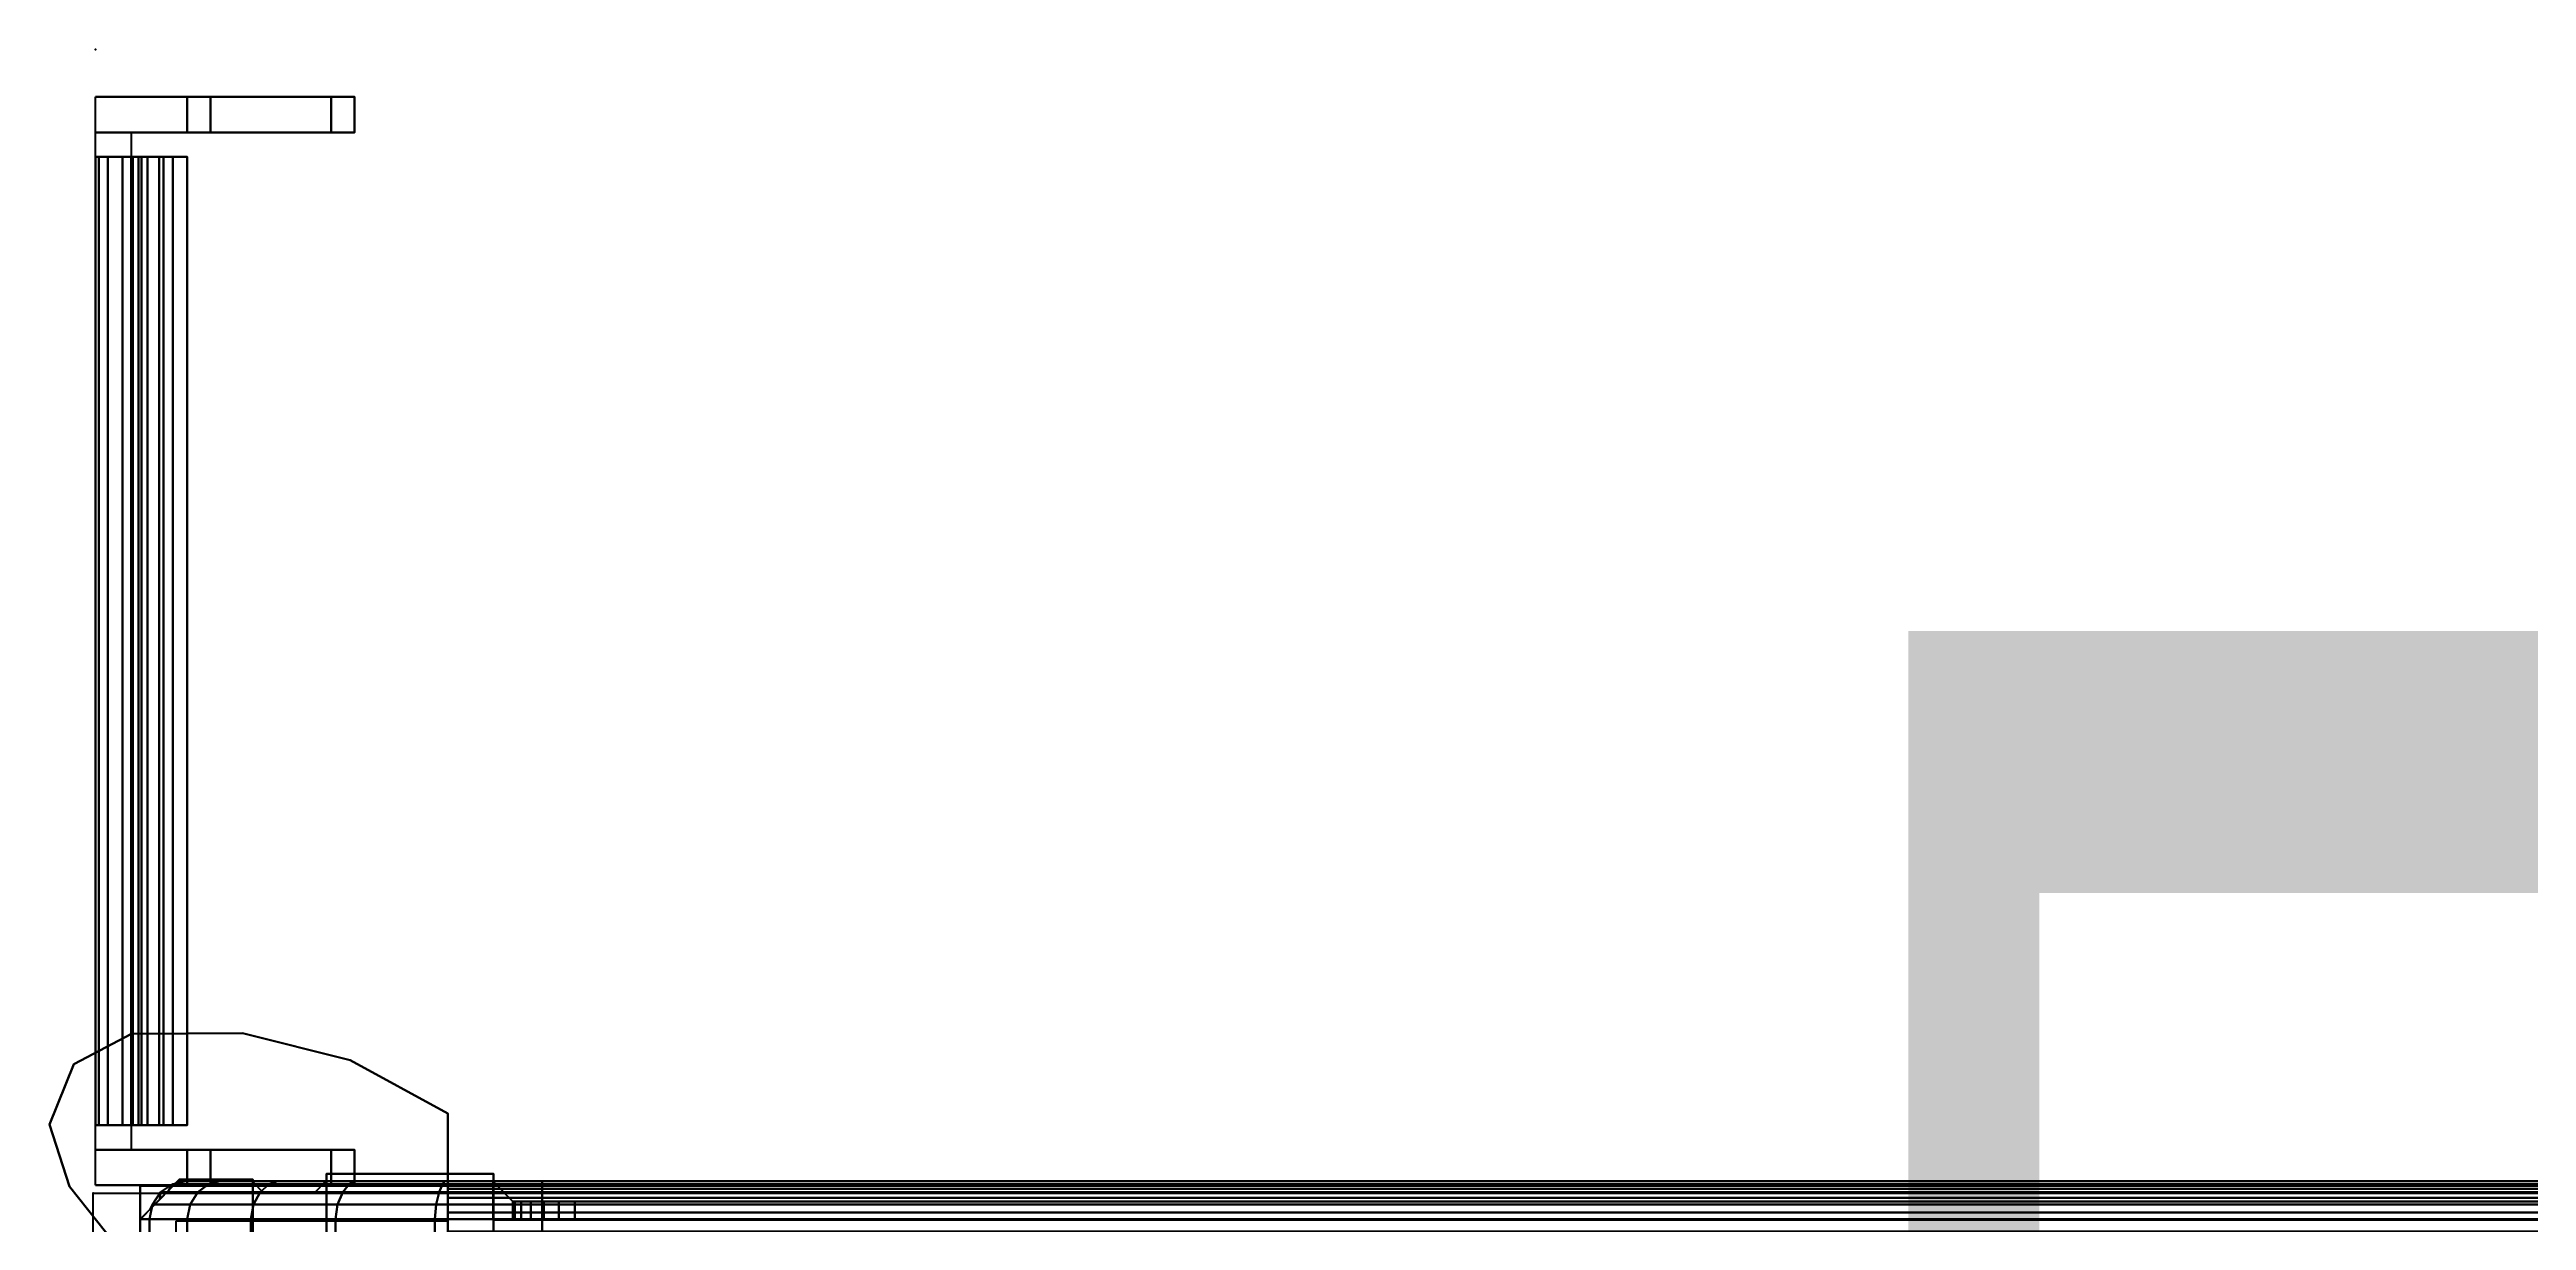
# Model space of a CAD drawing. Extents: x -170 to 1783, y -20 to 1205.
# Drawn here: x 1255.686 to 1259.876, y 357.339 to 359.318 of the extents above; entities that cross this region are included whole.
import ezdxf
from ezdxf.enums import TextEntityAlignment as Align

# ---------------------------------------------------------------- set-up
doc = ezdxf.new("R2010")
doc.units = 0
doc.header["$LTSCALE"] = 96
doc.header["$MEASUREMENT"] = 0
for name, color, linetype in [('A-FURN-3-PANEL-RACE', 7, 'Continuous'), ('A-FURN-3-PANEL-SIDE1', 7, 'Continuous'), ('A-FURN-3-PANEL-SIDE2', 7, 'Continuous'), ('A-FURN-3-PANEL-TOPCAP', 7, 'Continuous'), ('A-FURN-3-PANEL-TRIM', 7, 'Continuous'), ('A-FURN-P-PNLS', 7, 'Continuous'), ('MAIN_PANEL', 7, 'Continuous'), ('MAIN_PANEL_COMP', 7, 'Continuous'), ('SM', 7, 'Continuous')]:
    doc.layers.add(name, color=color, linetype=linetype)

# ---------------------------------------------------------------- blocks, each defined once
blk = doc.blocks.new('EC-EFN-244')
at = {"layer": 'A-FURN-3-PANEL-RACE', "color": 40, "linetype": 'Continuous'}
for points, invisible_edges in [([(0.08, 2.0125, 3.515), (0.08, 2.0125, 0.3963), (23.92, 2.0125, 0.3963), (23.92, 2.0125, 3.515)], 8), ([(0.08, 1.8575, 3.1951), (0.08, 1.8575, 1.4986), (0.08, 2.0125, 0.3963), (0.08, 2.0125, 3.515)], 10), ([(0.5, 1.5745, 0.3963), (23.5, 1.5745, 0.3963), (0.08, 2.0125, 0.3963), (0.08, 1.5745, 0.3963)], 3), ([(23.5, 1.5745, 0.3963), (23.92, 1.5745, 0.3963), (23.92, 2.0125, 0.3963), (0.08, 2.0125, 0.3963)], 8), ([(0.08, 1.8181, 1.4986), (0.08, 1.5745, 0.3963), (0.08, 2.0125, 0.3963), (0.08, 1.8575, 1.4986)], 5), ([(0.08, 1.5745, 3.245), (0.08, 1.8575, 3.1951), (0.08, 2.0125, 3.515), (0.08, 1.5745, 3.515)], 2), ([(0.14, 1.5745, 3.515), (0.08, 1.5745, 3.515), (0.08, 2.0125, 3.515), (0.14, 1.9525, 3.515)], 4), ([(0.14, 1.9525, 3.515), (0.08, 2.0125, 3.515), (0.6, 2.0125, 3.515), (0.6, 1.9525, 3.515)], 1), ([(0.6, 2.0125, 4.0847), (0.6, 2.0125, 3.515), (23.4, 2.0125, 3.515), (23.4, 2.0125, 4.0847)], 2), ([(0.6, 1.9525, 3.515), (0.6, 2.0125, 3.515), (0.6, 2.0125, 4.0847), (0.6, 1.9525, 4.0847)], 4), ([(0.6, 1.9493, 4.1093), (0.6, 1.9525, 4.0847), (0.6, 2.0125, 4.0847), (0.6, 2.0072, 4.1248)], 10), ([(0.6, 1.9398, 4.1322), (0.6, 1.9493, 4.1093), (0.6, 2.0072, 4.1248), (0.6, 1.9918, 4.1622)], 10), ([(0.6, 1.9247, 4.1519), (0.6, 1.9398, 4.1322), (0.6, 1.9918, 4.1622), (0.6, 1.9671, 4.1943)], 10), ([(0.6, 1.905, 4.1669), (0.6, 1.9247, 4.1519), (0.6, 1.9671, 4.1943), (0.6, 1.935, 4.2189)], 10)]:
    blk.add_3dface(points, dxfattribs=dict(at, invisible_edges=invisible_edges))
for points in [[(0.6, 2.0072, 4.1248), (0.6, 2.0125, 4.0847), (23.4, 2.0125, 4.0847), (23.4, 2.0072, 4.1248)], [(0.6, 1.9918, 4.1622), (0.6, 2.0072, 4.1248), (23.4, 2.0072, 4.1248), (23.4, 1.9918, 4.1622)], [(0.6, 1.9671, 4.1943), (0.6, 1.9918, 4.1622), (23.4, 1.9918, 4.1622), (23.4, 1.9671, 4.1943)], [(0.6, 1.935, 4.2189), (0.6, 1.9671, 4.1943), (23.4, 1.9671, 4.1943), (23.4, 1.935, 4.2189)]]:
    blk.add_3dface(points, dxfattribs=at)
at = {"layer": 'A-FURN-3-PANEL-SIDE1', "color": 7, "linetype": 'Continuous'}
for points in [[(23.3224, 1.955, 43.7401), (23.3228, 0.045, 43.7401), (0.6776, 0.045, 43.7401), (0.6776, 1.955, 43.7401)], [(0.6776, 0.045, 4.2397), (0.6776, 1.955, 4.2397), (0.6776, 1.955, 43.7401), (0.6776, 0.045, 43.7401)], [(23.3224, 0.045, 4.2397), (23.3224, 1.955, 4.2397), (0.6776, 1.955, 4.2397), (0.6776, 0.045, 4.2397)]]:
    blk.add_3dface(points, dxfattribs=at)
at = {"layer": 'A-FURN-3-PANEL-SIDE2', "color": 7, "linetype": 'Continuous'}
blk.add_3dface([(0.6776, 1.955, 43.7401), (0.6776, 1.955, 4.2397), (23.3224, 1.955, 4.2397), (23.3224, 1.955, 43.7401)], dxfattribs=at)
at = {"layer": 'A-FURN-3-PANEL-TOPCAP', "color": 60, "linetype": 'Continuous'}
for points in [[(0.1143, 2.0013, 43.8104), (0.1129, 1.9894, 43.635), (0.1285, 2.0047, 43.635), (0.1344, 2.0151, 43.8047)], [(0.1774, 2.0013, 43.977), (0.1143, 2.0013, 43.8104), (0.1344, 2.0151, 43.8047), (0.1955, 2.0151, 43.9663)], [(0.1344, 2.0151, 43.8047), (0.1285, 2.0047, 43.635), (0.144, 2.02, 43.635), (0.1575, 2.02, 43.8011)], [(0.1955, 2.0151, 43.9663), (0.1344, 2.0151, 43.8047), (0.1575, 2.02, 43.8011), (0.2149, 2.02, 43.9575)], [(0.2828, 2.0013, 44.1222), (0.1774, 2.0013, 43.977), (0.1955, 2.0151, 43.9663), (0.2978, 2.0151, 44.1072)], [(0.2978, 2.0151, 44.1072), (0.1955, 2.0151, 43.9663), (0.2149, 2.02, 43.9575), (0.3121, 2.02, 44.0929)], [(0.4225, 2.0013, 44.2349), (0.2828, 2.0013, 44.1222), (0.2978, 2.0151, 44.1072), (0.4331, 2.0151, 44.2168)], [(0.4331, 2.0151, 44.2168), (0.2978, 2.0151, 44.1072), (0.3121, 2.02, 44.0929), (0.4419, 2.02, 44.1974)], [(0.5856, 2.0013, 44.3065), (0.4225, 2.0013, 44.2349), (0.4331, 2.0151, 44.2168), (0.5913, 2.0151, 44.2864)], [(0.5913, 2.0151, 44.2864), (0.4331, 2.0151, 44.2168), (0.4419, 2.02, 44.1974), (0.5949, 2.02, 44.2633)], [(0.76, 2.0013, 44.3313), (0.5856, 2.0013, 44.3065), (0.5913, 2.0151, 44.2864), (0.76, 2.0151, 44.3105)], [(0.76, 2.0151, 44.3105), (0.5913, 2.0151, 44.2864), (0.5949, 2.02, 44.2633), (0.76, 2.02, 44.286)], [(0.71, 1.986, 43.635), (0.676, 2.02, 43.635), (0.676, 1.955, 43.635), (0.71, 1.955, 43.635)], [(23.24, 2.02, 44.286), (23.24, 2.0151, 44.3105), (0.76, 2.0151, 44.3105), (0.76, 2.02, 44.286)], [(23.24, 2.0151, 44.3105), (23.24, 2.0013, 44.3313), (0.76, 2.0013, 44.3313), (0.76, 2.0151, 44.3105)], [(0.0957, 1.956, 43.8177), (0.08, 1.956, 43.635), (0.0965, 1.9727, 43.635), (0.1006, 1.9805, 43.8155)], [(0.1595, 1.956, 43.9895), (0.0957, 1.956, 43.8177), (0.1006, 1.9805, 43.8155), (0.1644, 1.9805, 43.9859)], [(0.1006, 1.9805, 43.8155), (0.0965, 1.9727, 43.635), (0.1129, 1.9894, 43.635), (0.1143, 2.0013, 43.8104)], [(0.1644, 1.9805, 43.9859), (0.1006, 1.9805, 43.8155), (0.1143, 2.0013, 43.8104), (0.1774, 2.0013, 43.977)], [(0.2668, 1.956, 44.1382), (0.1595, 1.956, 43.9895), (0.1644, 1.9805, 43.9859), (0.2713, 1.9805, 44.1337)], [(0.2713, 1.9805, 44.1337), (0.1644, 1.9805, 43.9859), (0.1774, 2.0013, 43.977), (0.2828, 2.0013, 44.1222)], [(0.4099, 1.956, 44.2528), (0.2668, 1.956, 44.1382), (0.2713, 1.9805, 44.1337), (0.4136, 1.9805, 44.248)], [(0.4136, 1.9805, 44.248), (0.2713, 1.9805, 44.1337), (0.2828, 2.0013, 44.1222), (0.4225, 2.0013, 44.2349)], [(0.5783, 1.956, 44.3252), (0.4099, 1.956, 44.2528), (0.4136, 1.9805, 44.248), (0.5806, 1.9805, 44.3203)], [(0.5806, 1.9805, 44.3203), (0.4136, 1.9805, 44.248), (0.4225, 2.0013, 44.2349), (0.5856, 2.0013, 44.3065)], [(0.76, 1.956, 44.35), (0.5783, 1.956, 44.3252), (0.5806, 1.9805, 44.3203), (0.76, 1.9805, 44.3451)], [(0.76, 1.9805, 44.3451), (0.5806, 1.9805, 44.3203), (0.5856, 2.0013, 44.3065), (0.76, 2.0013, 44.3313)], [(0.7136, 1.955, 43.6622), (0.7136, 1.986, 43.6622), (0.71, 1.986, 43.635), (0.71, 1.955, 43.635)], [(0.724, 1.955, 43.6875), (0.724, 1.986, 43.6875), (0.7136, 1.986, 43.6622), (0.7136, 1.955, 43.6622)], [(0.7407, 1.955, 43.7093), (0.7407, 1.986, 43.7093), (0.724, 1.986, 43.6875), (0.724, 1.955, 43.6875)], [(0.7625, 1.955, 43.726), (0.7625, 1.986, 43.726), (0.7407, 1.986, 43.7093), (0.7407, 1.955, 43.7093)], [(23.24, 2.0013, 44.3313), (23.24, 1.9805, 44.3451), (0.76, 1.9805, 44.3451), (0.76, 2.0013, 44.3313)], [(23.24, 1.9805, 44.3451), (23.24, 1.956, 44.35), (0.76, 1.956, 44.35), (0.76, 1.9805, 44.3451)], [(0.7878, 1.955, 43.7365), (0.7878, 1.986, 43.7365), (0.7625, 1.986, 43.726), (0.7625, 1.955, 43.726)], [(0.815, 1.955, 43.7401), (0.815, 1.986, 43.7401), (0.7878, 1.986, 43.7365), (0.7878, 1.955, 43.7365)], [(23.185, 1.955, 43.7401), (23.185, 1.986, 43.7401), (0.815, 1.986, 43.7401), (0.815, 1.955, 43.7401)], [(0.0957, 0.044, 43.8177), (0.08, 0.044, 43.635), (0.08, 1.956, 43.635), (0.0957, 1.956, 43.8177)], [(0.1595, 0.044, 43.9895), (0.0957, 0.044, 43.8177), (0.0957, 1.956, 43.8177), (0.1595, 1.956, 43.9895)], [(0.2668, 0.044, 44.1382), (0.1595, 0.044, 43.9895), (0.1595, 1.956, 43.9895), (0.2668, 1.956, 44.1382)], [(0.4099, 0.044, 44.2528), (0.2668, 0.044, 44.1382), (0.2668, 1.956, 44.1382), (0.4099, 1.956, 44.2528)], [(0.5783, 0.044, 44.3252), (0.4099, 0.044, 44.2528), (0.4099, 1.956, 44.2528), (0.5783, 1.956, 44.3252)], [(0.76, 0.044, 44.35), (0.5783, 0.044, 44.3252), (0.5783, 1.956, 44.3252), (0.76, 1.956, 44.35)], [(0.76, 0.044, 44.35), (0.76, 1.956, 44.35), (23.24, 1.956, 44.35), (23.24, 0.044, 44.35)]]:
    blk.add_3dface(points, dxfattribs=at)
for points, invisible_edges in [([(0.1285, -0.0047, 43.635), (0.144, -0.02, 43.635), (0.144, 2.02, 43.635), (0.1285, 2.0047, 43.635)], 10), ([(0.144, 2.02, 43.635), (0.269, 2.02, 43.635), (0.2783, 2.02, 43.7687), (0.1575, 2.02, 43.8011)], 4), ([(0.144, -0.02, 43.635), (0.269, -0.02, 43.635), (0.269, 2.02, 43.635), (0.144, 2.02, 43.635)], 10), ([(0.1575, 2.02, 43.8011), (0.2783, 2.02, 43.7687), (0.3232, 2.02, 43.8949), (0.2149, 2.02, 43.9575)], 5), ([(0.2149, 2.02, 43.9575), (0.3232, 2.02, 43.8949), (0.4005, 2.02, 44.0044), (0.3121, 2.02, 44.0929)], 5), ([(0.269, 2.02, 43.635), (0.289, 2, 43.635), (0.2976, 2, 43.7635), (0.2783, 2.02, 43.7687)], 4), ([(0.289, 2, 43.635), (0.269, 2.02, 43.635), (0.269, -0.02, 43.635), (0.289, 0, 43.635)], 10), ([(0.2783, 2.02, 43.7687), (0.2976, 2, 43.7635), (0.3405, 2, 43.8849), (0.3232, 2.02, 43.8949)], 5), ([(0.3121, 2.02, 44.0929), (0.4005, 2.02, 44.0044), (0.5044, 2.02, 44.0891), (0.4419, 2.02, 44.1974)], 5), ([(0.3232, 2.02, 43.8949), (0.3405, 2, 43.8849), (0.4146, 2, 43.9903), (0.4005, 2.02, 44.0044)], 5), ([(0.3741, 2, 43.635), (0.394, 2.02, 43.635), (0.399, 2.02, 43.7363), (0.3798, 2, 43.7415)], 4), ([(0.394, 2.02, 43.635), (0.3741, 2, 43.635), (0.3741, 0, 43.635), (0.394, -0.02, 43.635)], 10), ([(0.3798, 2, 43.7415), (0.399, 2.02, 43.7363), (0.4315, 2.02, 43.8323), (0.4142, 2, 43.8424)], 5), ([(0.6807, 2.02, 43.671), (0.399, 2.02, 43.7363), (0.394, 2.02, 43.635), (0.676, 2.02, 43.635)], 1), ([(0.676, 2.02, 43.635), (0.394, 2.02, 43.635), (0.394, -0.02, 43.635), (0.676, -0.02, 43.635)], 10), ([(0.6946, 2.02, 43.7045), (0.4315, 2.02, 43.8323), (0.399, 2.02, 43.7363), (0.6807, 2.02, 43.671)], 5), ([(0.4005, 2.02, 44.0044), (0.4146, 2, 43.9903), (0.5144, 2, 44.0717), (0.5044, 2.02, 44.0891)], 5), ([(0.4142, 2, 43.8424), (0.4315, 2.02, 43.8323), (0.4889, 2.02, 43.9159), (0.4748, 2, 43.9301)], 5), ([(0.4315, 2.02, 43.8323), (0.6946, 2.02, 43.7045), (0.7167, 2.02, 43.7333), (0.4889, 2.02, 43.9159)], 5), ([(0.4419, 2.02, 44.1974), (0.5044, 2.02, 44.0891), (0.6273, 2.02, 44.1426), (0.5949, 2.02, 44.2633)], 5), ([(0.4748, 2, 43.9301), (0.4889, 2.02, 43.9159), (0.5669, 2.02, 43.9807), (0.5569, 2, 43.998)], 5), ([(0.7455, 2.02, 43.7554), (0.5669, 2.02, 43.9807), (0.4889, 2.02, 43.9159), (0.7167, 2.02, 43.7333)], 5), ([(0.5044, 2.02, 44.0891), (0.5144, 2, 44.0717), (0.6324, 2, 44.1232), (0.6273, 2.02, 44.1426)], 5), ([(0.5569, 2, 43.998), (0.5669, 2.02, 43.9807), (0.6596, 2.02, 44.0218), (0.6544, 2, 44.0411)], 5), ([(0.5669, 2.02, 43.9807), (0.7455, 2.02, 43.7554), (0.779, 2.02, 43.7693), (0.6596, 2.02, 44.0218)], 5), ([(0.5949, 2.02, 44.2633), (0.6273, 2.02, 44.1426), (0.76, 2.02, 44.161), (0.76, 2.02, 44.286)], 5), ([(0.6273, 2.02, 44.1426), (0.6324, 2, 44.1232), (0.76, 2, 44.141), (0.76, 2.02, 44.161)], 5), ([(0.6544, 2, 44.0411), (0.6596, 2.02, 44.0218), (0.76, 2.02, 44.036), (0.76, 2, 44.056)], 5), ([(0.815, 2.02, 43.7741), (0.76, 2.02, 44.036), (0.6596, 2.02, 44.0218), (0.779, 2.02, 43.7693)], 5), ([(0.676, 2.02, 43.635), (0.71, 1.986, 43.635), (0.7136, 1.986, 43.6622), (0.6807, 2.02, 43.671)], 4), ([(0.6807, 2.02, 43.671), (0.7136, 1.986, 43.6622), (0.724, 1.986, 43.6875), (0.6946, 2.02, 43.7045)], 5), ([(0.6946, 2.02, 43.7045), (0.724, 1.986, 43.6875), (0.7407, 1.986, 43.7093), (0.7167, 2.02, 43.7333)], 5), ([(0.7167, 2.02, 43.7333), (0.7407, 1.986, 43.7093), (0.7625, 1.986, 43.726), (0.7455, 2.02, 43.7554)], 5), ([(0.7455, 2.02, 43.7554), (0.7625, 1.986, 43.726), (0.7878, 1.986, 43.7365), (0.779, 2.02, 43.7693)], 5), ([(0.76, 2.02, 44.286), (0.76, 2.02, 44.161), (23.24, 2.02, 44.161), (23.24, 2.02, 44.286)], 5), ([(23.24, 2, 44.141), (23.24, 2.02, 44.161), (0.76, 2.02, 44.161), (0.76, 2, 44.141)], 5), ([(23.24, 2.02, 44.036), (23.24, 2, 44.056), (0.76, 2, 44.056), (0.76, 2.02, 44.036)], 5), ([(0.76, 2.02, 44.036), (0.815, 2.02, 43.7741), (23.185, 2.02, 43.7741), (23.24, 2.02, 44.036)], 5), ([(0.779, 2.02, 43.7693), (0.7878, 1.986, 43.7365), (0.815, 1.986, 43.7401), (0.815, 2.02, 43.7741)], 5), ([(23.185, 2.02, 43.7741), (0.815, 2.02, 43.7741), (0.815, 1.986, 43.7401), (23.185, 1.986, 43.7401)], 10), ([(0.0965, 1.9727, 43.635), (0.08, 1.956, 43.635), (0.08, 0.044, 43.635), (0.0965, 0.0273, 43.635)], 8), ([(0.0965, 0.0273, 43.635), (0.1129, 0.0106, 43.635), (0.1129, 1.9894, 43.635), (0.0965, 1.9727, 43.635)], 10), ([(0.1285, 2.0047, 43.635), (0.1129, 1.9894, 43.635), (0.1129, 0.0106, 43.635), (0.1285, -0.0047, 43.635)], 10), ([(0.289, 2, 43.635), (0.3741, 2, 43.635), (0.3798, 2, 43.7415), (0.2976, 2, 43.7635)], 4), ([(0.289, 0, 43.635), (0.3741, 0, 43.635), (0.3741, 2, 43.635), (0.289, 2, 43.635)], 10), ([(0.2976, 2, 43.7635), (0.3798, 2, 43.7415), (0.4142, 2, 43.8424), (0.3405, 2, 43.8849)], 5), ([(0.3405, 2, 43.8849), (0.4142, 2, 43.8424), (0.4748, 2, 43.9301), (0.4146, 2, 43.9903)], 5), ([(0.4146, 2, 43.9903), (0.4748, 2, 43.9301), (0.5569, 2, 43.998), (0.5144, 2, 44.0717)], 5), ([(0.5144, 2, 44.0717), (0.5569, 2, 43.998), (0.6544, 2, 44.0411), (0.6324, 2, 44.1232)], 5), ([(0.6324, 2, 44.1232), (0.6544, 2, 44.0411), (0.76, 2, 44.056), (0.76, 2, 44.141)], 5), ([(0.76, 2, 44.141), (0.76, 2, 44.056), (23.24, 2, 44.056), (23.24, 2, 44.141)], 5)]:
    blk.add_3dface(points, dxfattribs=dict(at, invisible_edges=invisible_edges))
at = {"layer": 'A-FURN-3-PANEL-TRIM', "color": 60, "linetype": 'Continuous'}
for points, invisible_edges in [([(-0.0735, 2.1159, 3.8013), (0.6, 2.1348, 3.8013), (0.065, 2.269, 3.8013), (-0.0322, 2.2178, 3.8013)], 3), ([(-0.0735, 2.1159, 4.013), (-0.0322, 2.2178, 4.013), (0.065, 2.269, 4.013), (0.6, 2.1348, 4.013)], 12), ([(0.065, 2.269, 3.8013), (0.6, 2.1348, 3.8013), (0.4351, 2.2249, 3.8013), (0.2529, 2.2706, 3.8013)], 1), ([(0.065, 2.269, 4.013), (0.2529, 2.2706, 4.013), (0.4351, 2.2249, 4.013), (0.6, 2.1348, 4.013)], 8), ([(0.0361, 1.9153, 3.8013), (0.6, 2.1348, 3.8013), (-0.0735, 2.1159, 3.8013), (-0.0395, 2.0114, 3.8013)], 3), ([(0.0361, 1.9153, 4.013), (-0.0395, 2.0114, 4.013), (-0.0735, 2.1159, 4.013), (0.6, 2.1348, 4.013)], 12), ([(0.1, 1.6815, 3.8013), (0.6, 2.1348, 3.8013), (0.0361, 1.9153, 3.8013), (0.0837, 1.8027, 3.8013)], 3), ([(0.1, 1.6815, 4.013), (0.0837, 1.8027, 4.013), (0.0361, 1.9153, 4.013), (0.6, 2.1348, 4.013)], 12), ([(0.1, 1.6815, 3.8013), (0.6, 1.6815, 3.8013), (0.6, 2.1348, 3.8013)], 12), ([(0.6, 2.1348, 4.013), (0.6, 1.6815, 4.013), (0.1, 1.6815, 4.013)], 12), ([(0.0802, 1.7737, 43.635), (0.08, 1.956, 43.635), (0.1457, 2.0228, 43.635), (0.1457, 1.7737, 43.635)], 4), ([(0.2155, 1.9109, 43.635), (0.1457, 1.9109, 43.635), (0.1457, 2.0228, 43.635), (0.2701, 2.0228, 43.635)], 10), ([(0.395, 2.0328, 43.635), (0.6776, 2.0328, 43.635), (0.6776, -0.0328, 43.635), (0.395, -0.0328, 43.635)], 8)]:
    blk.add_3dface(points, dxfattribs=dict(at, invisible_edges=invisible_edges))
for points in [[(-0.0322, 2.2178, 3.8013), (0.065, 2.269, 3.8013), (0.065, 2.269, 4.013), (-0.0322, 2.2178, 4.013)], [(0.065, 2.269, 3.8013), (0.2529, 2.2706, 3.8013), (0.2529, 2.2706, 4.013), (0.065, 2.269, 4.013)], [(0.2529, 2.2706, 3.8013), (0.4351, 2.2249, 3.8013), (0.4351, 2.2249, 4.013), (0.2529, 2.2706, 4.013)], [(0.4351, 2.2249, 3.8013), (0.6, 2.1348, 3.8013), (0.6, 2.1348, 4.013), (0.4351, 2.2249, 4.013)], [(-0.0735, 2.1159, 3.8013), (-0.0322, 2.2178, 3.8013), (-0.0322, 2.2178, 4.013), (-0.0735, 2.1159, 4.013)], [(-0.0395, 2.0114, 3.8013), (-0.0735, 2.1159, 3.8013), (-0.0735, 2.1159, 4.013), (-0.0395, 2.0114, 4.013)], [(0.6, 2.1348, 3.8013), (0.6, 1.6815, 3.8013), (0.6, 1.6815, 4.013), (0.6, 2.1348, 4.013)], [(0.0361, 1.9153, 3.8013), (-0.0395, 2.0114, 3.8013), (-0.0395, 2.0114, 4.013), (0.0361, 1.9153, 4.013)], [(0.1457, 2.0228, 4.2397), (0.1457, 2.0228, 43.635), (0.08, 1.956, 43.635), (0.0802, 1.956, 4.2397)], [(0.1457, 2.0228, 4.2397), (0.2701, 2.0228, 4.2397), (0.2701, 2.0228, 43.635), (0.1457, 2.0228, 43.635)], [(0.2701, 2.0228, 43.635), (0.2701, 2.0228, 4.2397), (0.2701, 1.6426, 4.2397), (0.2701, 1.6426, 43.635)], [(0.395, 2.0328, 4.2397), (0.6776, 2.0328, 4.2397), (0.6776, 2.0328, 43.635), (0.395, 2.0328, 43.635)], [(0.395, 1.6426, 43.635), (0.395, 1.6426, 4.2397), (0.395, 2.0328, 4.2397), (0.395, 2.0328, 43.635)], [(0.6776, 2.0328, 4.2397), (0.6776, 1.955, 4.2397), (0.6776, 1.955, 43.635), (0.6776, 2.0328, 43.635)], [(0.0802, 1.7737, 43.635), (0.0802, 1.7737, 4.2397), (0.0802, 1.956, 4.2397), (0.08, 1.956, 43.635)]]:
    blk.add_3dface(points, dxfattribs=at)
at = {"layer": 'A-FURN-P-PNLS', "color": 60, "linetype": 'Continuous'}
for p, q in [((0, 0), (0, 2)), ((0, 2), (24, 2))]:
    blk.add_line(p, q, dxfattribs=at)
at = {"layer": 'MAIN_PANEL', "color": 7, "linetype": 'Continuous'}
for p in [(0, 2), (0, 2, 43.663), (0, 2)]:
    blk.add_point(p, dxfattribs=at)
blk = doc.blocks.new('EC-EC-1')
at = {"layer": 'A-FURN-3-PANEL-RACE', "color": 40, "linetype": 'Continuous'}
for points, invisible_edges in [([(0, 0, 3.515), (0, 0, 0.3963), (0, 1.8399, 0.3963), (0, 1.8399, 3.515)], 8), ([(0.155, 1.8399, 3.1951), (0, 1.8399, 3.515), (0, 1.8399, 0.3963), (0.155, 1.8399, 1.4986)], 5), ([(0.1945, 1.8399, 1.4986), (0.155, 1.8399, 1.4986), (0, 1.8399, 0.3963), (0.438, 1.8399, 0.3963)], 10), ([(0.438, 1.8399, 3.245), (0.438, 1.8399, 3.515), (0, 1.8399, 3.515), (0.155, 1.8399, 3.1951)], 4), ([(0.438, 1.7799, 3.515), (0, 1.7799, 3.515), (0, 1.8399, 3.515), (0.438, 1.8399, 3.515)], 2), ([(0.3985, 1.8399, 1.7894), (0.1945, 1.8399, 1.4986), (0.438, 1.8399, 0.3963), (0.438, 1.8399, 1.7894)], 2), ([(0.438, 1.8399, 0.3963), (0.438, 1.7799, 0.4563), (0.438, 1.7799, 1.7894), (0.438, 1.8399, 1.7894)], 1), ([(0.06, 1.7799, 0.4563), (0.06, 1.7799, 3.515), (0.155, 1.7799, 3.1951), (0.155, 1.7799, 1.4986)], 10), ([(0.438, 1.7799, 0.4563), (0.06, 1.7799, 0.4563), (0.155, 1.7799, 1.4986), (0.1945, 1.7799, 1.4986)], 10), ([(0.155, 1.7799, 3.1951), (0.06, 1.7799, 3.515), (0.438, 1.7799, 3.515), (0.438, 1.7799, 3.245)], 1), ([(0.438, 1.7799, 1.7894), (0.438, 1.7799, 0.4563), (0.1945, 1.7799, 1.4986), (0.3985, 1.7799, 1.7894)], 2), ([(0, 0.1015, 4.0847), (0, 0.1015, 3.515), (0, 1.7384, 3.515), (0, 1.7384, 4.0847)], 2), ([(0.06, 1.7384, 3.515), (0.06, 1.7384, 4.0847), (0, 1.7384, 4.0847), (0, 1.7384, 3.515)], 2), ([(0.0632, 1.7384, 4.1093), (0.0053, 1.7384, 4.1248), (0, 1.7384, 4.0847), (0.06, 1.7384, 4.0847)], 5), ([(0.0727, 1.7384, 4.1322), (0.0208, 1.7384, 4.1622), (0.0053, 1.7384, 4.1248), (0.0632, 1.7384, 4.1093)], 5), ([(0.0878, 1.7384, 4.1519), (0.0454, 1.7384, 4.1943), (0.0208, 1.7384, 4.1622), (0.0727, 1.7384, 4.1322)], 5), ([(0.1075, 1.7384, 4.1669), (0.0775, 1.7384, 4.2189), (0.0454, 1.7384, 4.1943), (0.0878, 1.7384, 4.1519)], 5), ([(0.06, 0.1015, 4.0847), (0.06, 1.7384, 4.0847), (0.06, 1.7384, 3.515), (0.06, 0.1015, 3.515)], 4), ([(0.1304, 1.7384, 4.1764), (0.1149, 1.7384, 4.2344), (0.0775, 1.7384, 4.2189), (0.1075, 1.7384, 4.1669)], 5), ([(0.155, 1.7384, 4.1797), (0.155, 1.7384, 4.2397), (0.1149, 1.7384, 4.2344), (0.1304, 1.7384, 4.1764)], 4), ([(0.06, 0.1015, 3.515), (0, 0.1015, 3.515), (0, 0.1015, 4.0847), (0.06, 0.1015, 4.0847)], 4), ([(0.0632, 0.1015, 4.1093), (0.06, 0.1015, 4.0847), (0, 0.1015, 4.0847), (0.0053, 0.1015, 4.1248)], 10), ([(0.0727, 0.1015, 4.1322), (0.0632, 0.1015, 4.1093), (0.0053, 0.1015, 4.1248), (0.0208, 0.1015, 4.1622)], 10), ([(0.0878, 0.1015, 4.1519), (0.0727, 0.1015, 4.1322), (0.0208, 0.1015, 4.1622), (0.0454, 0.1015, 4.1943)], 10), ([(0.1075, 0.1015, 4.1669), (0.0878, 0.1015, 4.1519), (0.0454, 0.1015, 4.1943), (0.0775, 0.1015, 4.2189)], 10), ([(0.1304, 0.1015, 4.1764), (0.1075, 0.1015, 4.1669), (0.0775, 0.1015, 4.2189), (0.1149, 0.1015, 4.2344)], 10), ([(0.155, 0.1015, 4.1797), (0.1304, 0.1015, 4.1764), (0.1149, 0.1015, 4.2344), (0.155, 0.1015, 4.2397)], 2), ([(0.438, 0.06, 3.515), (0.438, 0, 3.515), (0, 0, 3.515), (0, 0.06, 3.515)], 4), ([(0.06, 0.06, 0.4563), (0.155, 0.06, 1.4986), (0.155, 0.06, 3.1951), (0.06, 0.06, 3.515)], 5), ([(0.438, 0.06, 0.4563), (0.1945, 0.06, 1.4986), (0.155, 0.06, 1.4986), (0.06, 0.06, 0.4563)], 5), ([(0.155, 0.06, 3.1951), (0.438, 0.06, 3.245), (0.438, 0.06, 3.515), (0.06, 0.06, 3.515)], 8), ([(0.438, 0.06, 1.7894), (0.3985, 0.06, 1.7894), (0.1945, 0.06, 1.4986), (0.438, 0.06, 0.4563)], 4), ([(0.438, 0, 0.3963), (0.438, 0, 1.7894), (0.438, 0.06, 1.7894), (0.438, 0.06, 0.4563)], 8), ([(0.155, 0, 3.1951), (0.155, 0, 1.4986), (0, 0, 0.3963), (0, 0, 3.515)], 10), ([(0.1945, 0, 1.4986), (0.438, 0, 0.3963), (0, 0, 0.3963), (0.155, 0, 1.4986)], 5), ([(0.438, 0, 3.245), (0.155, 0, 3.1951), (0, 0, 3.515), (0.438, 0, 3.515)], 2), ([(0.3985, 0, 1.7894), (0.438, 0, 1.7894), (0.438, 0, 0.3963), (0.1945, 0, 1.4986)], 4)]:
    blk.add_3dface(points, dxfattribs=dict(at, invisible_edges=invisible_edges))
for points in [[(0.155, 1.7799, 1.4986), (0.155, 1.7799, 3.1951), (0.155, 1.8399, 3.1951), (0.155, 1.8399, 1.4986)], [(0.1945, 1.8399, 1.4986), (0.1945, 1.7799, 1.4986), (0.155, 1.7799, 1.4986), (0.155, 1.8399, 1.4986)], [(0.155, 1.7799, 3.1951), (0.438, 1.7799, 3.245), (0.438, 1.8399, 3.245), (0.155, 1.8399, 3.1951)], [(0.3985, 1.8399, 1.7894), (0.3985, 1.7799, 1.7894), (0.1945, 1.7799, 1.4986), (0.1945, 1.8399, 1.4986)], [(0.438, 1.8399, 1.7894), (0.438, 1.7799, 1.7894), (0.3985, 1.7799, 1.7894), (0.3985, 1.8399, 1.7894)], [(0.438, 1.7799, 3.245), (0.438, 1.7799, 3.515), (0.438, 1.8399, 3.515), (0.438, 1.8399, 3.245)], [(0.06, 1.7384, 3.515), (0, 1.7384, 3.515), (0, 1.7799, 3.515), (0.06, 1.7799, 3.515)], [(0.0053, 0.1015, 4.1248), (0, 0.1015, 4.0847), (0, 1.7384, 4.0847), (0.0053, 1.7384, 4.1248)], [(0.0208, 0.1015, 4.1622), (0.0053, 0.1015, 4.1248), (0.0053, 1.7384, 4.1248), (0.0208, 1.7384, 4.1622)], [(0.0454, 0.1015, 4.1943), (0.0208, 0.1015, 4.1622), (0.0208, 1.7384, 4.1622), (0.0454, 1.7384, 4.1943)], [(0.0775, 0.1015, 4.2189), (0.0454, 0.1015, 4.1943), (0.0454, 1.7384, 4.1943), (0.0775, 1.7384, 4.2189)], [(0.0632, 1.7384, 4.1093), (0.06, 1.7384, 4.0847), (0.06, 0.1015, 4.0847), (0.0632, 0.1015, 4.1093)], [(0.0727, 1.7384, 4.1322), (0.0632, 1.7384, 4.1093), (0.0632, 0.1015, 4.1093), (0.0727, 0.1015, 4.1322)], [(0.0878, 1.7384, 4.1519), (0.0727, 1.7384, 4.1322), (0.0727, 0.1015, 4.1322), (0.0878, 0.1015, 4.1519)], [(0.1149, 0.1015, 4.2344), (0.0775, 0.1015, 4.2189), (0.0775, 1.7384, 4.2189), (0.1149, 1.7384, 4.2344)], [(0.1075, 1.7384, 4.1669), (0.0878, 1.7384, 4.1519), (0.0878, 0.1015, 4.1519), (0.1075, 0.1015, 4.1669)], [(0.1304, 1.7384, 4.1764), (0.1075, 1.7384, 4.1669), (0.1075, 0.1015, 4.1669), (0.1304, 0.1015, 4.1764)], [(0.155, 0.1015, 4.2397), (0.1149, 0.1015, 4.2344), (0.1149, 1.7384, 4.2344), (0.155, 1.7384, 4.2397)], [(0.155, 1.7384, 4.1797), (0.1304, 1.7384, 4.1764), (0.1304, 0.1015, 4.1764), (0.155, 0.1015, 4.1797)], [(0.155, 0.1015, 4.1797), (0.155, 0.1015, 4.2397), (0.155, 1.7384, 4.2397), (0.155, 1.7384, 4.1797)], [(0.06, 0.1015, 3.515), (0.06, 0.06, 3.515), (0, 0.06, 3.515), (0, 0.1015, 3.515)], [(0.155, 0.06, 1.4986), (0.155, 0, 1.4986), (0.155, 0, 3.1951), (0.155, 0.06, 3.1951)], [(0.1945, 0, 1.4986), (0.155, 0, 1.4986), (0.155, 0.06, 1.4986), (0.1945, 0.06, 1.4986)], [(0.155, 0.06, 3.1951), (0.155, 0, 3.1951), (0.438, 0, 3.245), (0.438, 0.06, 3.245)], [(0.3985, 0, 1.7894), (0.1945, 0, 1.4986), (0.1945, 0.06, 1.4986), (0.3985, 0.06, 1.7894)], [(0.438, 0, 1.7894), (0.3985, 0, 1.7894), (0.3985, 0.06, 1.7894), (0.438, 0.06, 1.7894)], [(0.438, 0.06, 3.245), (0.438, 0, 3.245), (0.438, 0, 3.515), (0.438, 0.06, 3.515)]]:
    blk.add_3dface(points, dxfattribs=at)
at = {"layer": 'MAIN_PANEL_COMP', "color": 7, "linetype": 'Continuous'}
for p in [(0, 1.92), (0, 1.92), (-0.0044, -0.0131)]:
    blk.add_point(p, dxfattribs=at)
at = {"layer": 'SM', "color": 60, "linetype": 'Continuous', "width": 0.444444}
blk.add_text('EC-1', height=4, dxfattribs=at).set_placement((5.5789, -4.2632), align=Align.BOTTOM_CENTER)

msp = doc.modelspace()

# ---------------------------------------------------------------- block references
at = {"layer": 'MAIN_PANEL', "color": 47, "linetype": 'Continuous'}
msp.add_blockref('EC-EFN-244', (1255.75988, 355.38505), dxfattribs=at)
at = {"layer": 'MAIN_PANEL_COMP', "color": 47, "linetype": 'Continuous'}
ref = msp.add_blockref('EC-EC-1', (1255.76432, 357.39818), dxfattribs=at)
ref.add_attrib('CAPMC', 'ECH', dxfattribs={"color": 47, "linetype": 'Continuous', "height": 0.000000012, "width": 0.666667}).set_placement((1255.76432, 357.39818), align=Align.BOTTOM_LEFT)
ref.add_attrib('CAPPN', 'EC-EC-1', dxfattribs={"color": 47, "linetype": 'Continuous', "height": 0.000000012, "width": 0.666667}).set_placement((1255.76432, 357.39818), align=Align.BOTTOM_LEFT)
ref.add_attrib('CAPMG', 'RSI', dxfattribs={"color": 47, "linetype": 'Continuous', "height": 0.000000012, "width": 0.666667}).set_placement((1255.76432, 357.39818), align=Align.BOTTOM_LEFT)
ref.add_attrib('CAPQTY', '1', dxfattribs={"color": 47, "linetype": 'Continuous', "height": 0.000000012, "width": 0.666667}).set_placement((1255.76432, 357.39818), align=Align.BOTTOM_LEFT)

doc.saveas('drawing.dxf')
